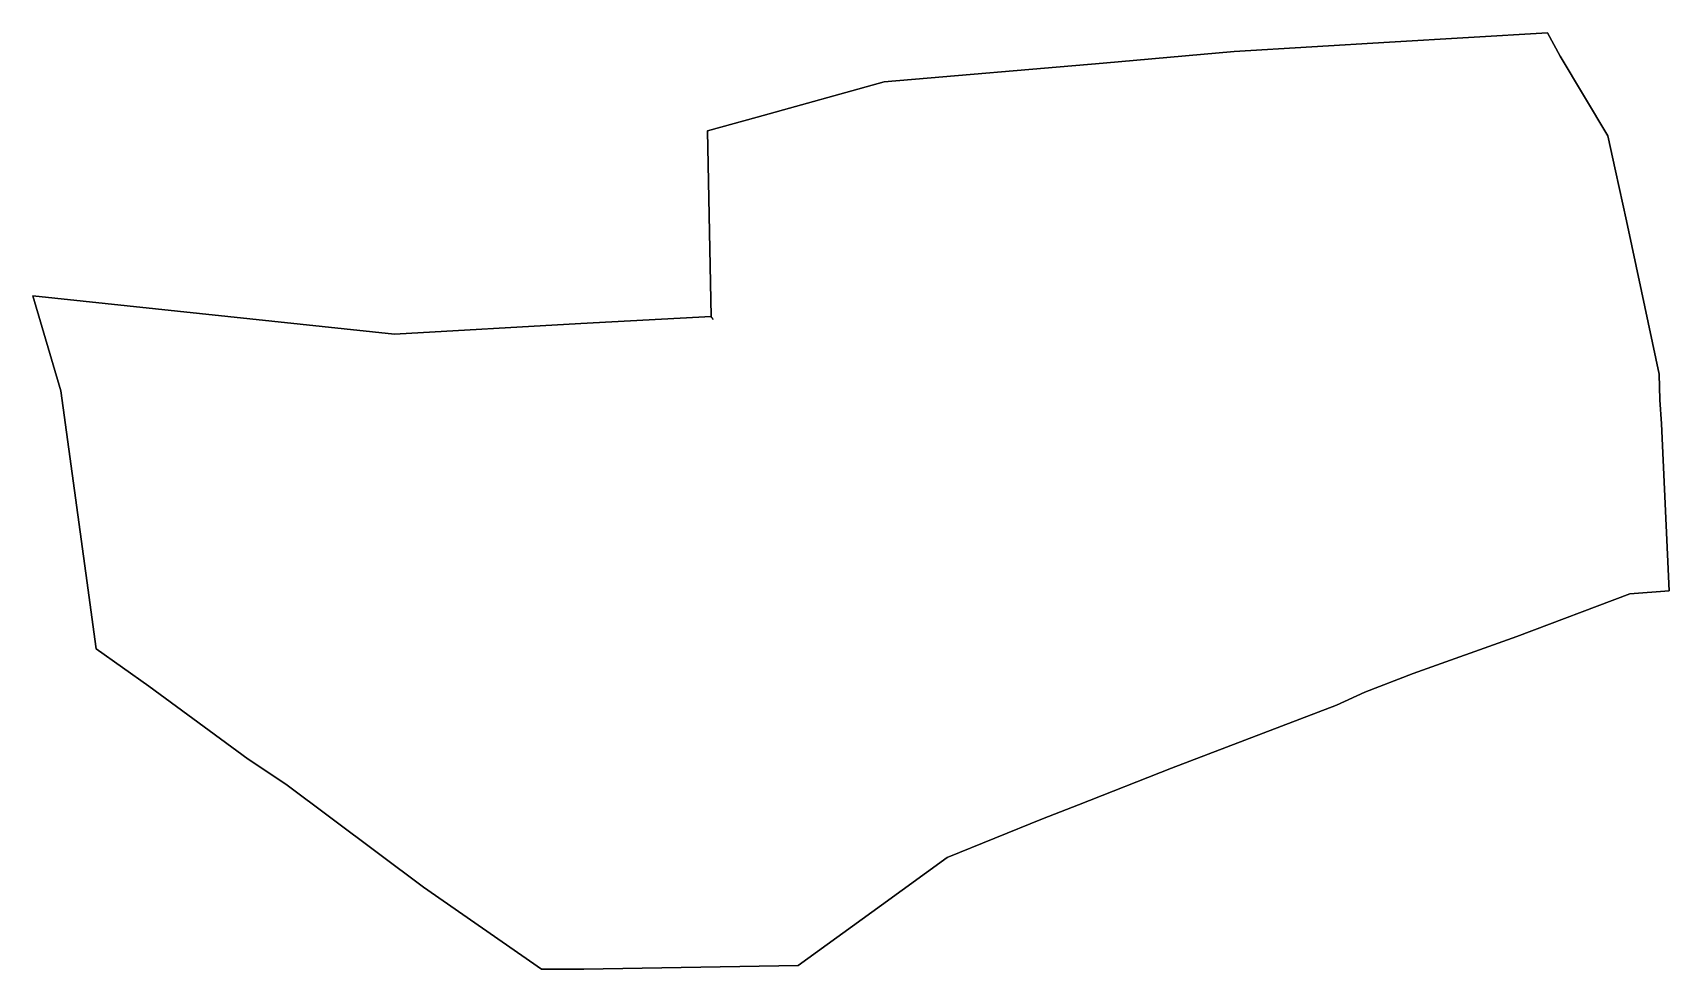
# Model space of a CAD drawing. Extents: x -81.7 to -77.84, y 42.63 to 44.84.
import ezdxf

# ---------------------------------------------------------------- set-up
doc = ezdxf.new("R2010")
doc.units = 0
doc.header["$MEASUREMENT"] = 0
doc.layers.add('GEO_', color=7, linetype='Continuous')

msp = doc.modelspace()

# ---------------------------------------------------------------- linework, layer by layer
at = {"layer": 'GEO_', "color": 7, "true_color": 0xffffff}
for p, q in [((-78.5, 44.8171), (-78.8667, 44.7951)), ((-78.5, 44.8171), (-78.8667, 44.7951)), ((-78.5, 44.8171), (-78.8667, 44.7951)), ((-78.8667, 44.7951), (-78.5, 44.8171)), ((-78.5, 44.8171), (-78.8667, 44.7951)), ((-78.5, 44.8171), (-78.8667, 44.7951)), ((-78.5, 44.8171), (-78.8667, 44.7951)), ((-78.8667, 44.7951), (-78.5, 44.8171)), ((-78.5, 44.8171), (-78.8667, 44.7951)), ((-78.5, 44.8171), (-78.8667, 44.7951)), ((-78.5, 44.8171), (-78.8667, 44.7951)), ((-78.8667, 44.7951), (-78.5, 44.8171)), ((-78.8667, 44.7951), (-78.5, 44.8171)), ((-78.8667, 44.7951), (-78.5, 44.8171)), ((-78.8667, 44.7951), (-78.5, 44.8171)), ((-78.5, 44.8171), (-78.8667, 44.7951)), ((-78.8667, 44.7951), (-78.5, 44.8171)), ((-78.8667, 44.7951), (-78.5, 44.8171)), ((-78.8667, 44.7951), (-78.5, 44.8171)), ((-78.5, 44.8171), (-78.8667, 44.7951)), ((-78.8667, 44.7951), (-78.5, 44.8171)), ((-78.8667, 44.7951), (-78.5, 44.8171)), ((-78.8667, 44.7951), (-78.5, 44.8171)), ((-78.5, 44.8171), (-78.8667, 44.7951)), ((-78.8667, 44.7951), (-78.5, 44.8171)), ((-78.8667, 44.7951), (-78.5, 44.8171)), ((-78.8667, 44.7951), (-78.5, 44.8171)), ((-78.5, 44.8171), (-78.8667, 44.7951)), ((-78.1278, 44.8391), (-78.5, 44.8171)), ((-78.1278, 44.8391), (-78.5, 44.8171)), ((-78.1278, 44.8391), (-78.5, 44.8171)), ((-78.5, 44.8171), (-78.1278, 44.8391)), ((-78.1278, 44.8391), (-78.5, 44.8171)), ((-78.1278, 44.8391), (-78.5, 44.8171)), ((-78.1278, 44.8391), (-78.5, 44.8171)), ((-78.5, 44.8171), (-78.1278, 44.8391)), ((-78.5, 44.8171), (-78.1278, 44.8391)), ((-78.5, 44.8171), (-78.1278, 44.8391)), ((-78.5, 44.8171), (-78.1278, 44.8391)), ((-78.1278, 44.8391), (-78.5, 44.8171)), ((-78.5, 44.8171), (-78.1278, 44.8391)), ((-78.5, 44.8171), (-78.1278, 44.8391)), ((-78.5, 44.8171), (-78.1278, 44.8391)), ((-78.1278, 44.8391), (-78.5, 44.8171)), ((-78.5, 44.8171), (-78.1278, 44.8391)), ((-78.5, 44.8171), (-78.1278, 44.8391)), ((-78.5, 44.8171), (-78.1278, 44.8391)), ((-78.1278, 44.8391), (-78.5, 44.8171)), ((-78.5, 44.8171), (-78.5, 44.8171)), ((-78.5, 44.8171), (-78.5, 44.8171)), ((-78.5, 44.8171), (-78.5, 44.8171)), ((-78.5, 44.8171), (-78.5, 44.8171)), ((-78.5, 44.8171), (-78.5, 44.8171)), ((-78.5, 44.8171), (-78.5, 44.8171)), ((-78.5, 44.8171), (-78.5, 44.8171)), ((-78.1278, 44.8391), (-78.1278, 44.8391)), ((-78.1278, 44.8391), (-78.1278, 44.8391)), ((-78.1278, 44.8391), (-78.0972, 44.784)), ((-78.1278, 44.8391), (-78.0972, 44.784)), ((-78.1278, 44.8391), (-78.1278, 44.8391)), ((-78.1278, 44.8391), (-78.0972, 44.784)), ((-78.0972, 44.784), (-78.1278, 44.8391)), ((-78.1278, 44.8391), (-78.0972, 44.784)), ((-78.1278, 44.8391), (-78.0972, 44.784)), ((-78.1278, 44.8391), (-78.1278, 44.8391)), ((-78.1278, 44.8391), (-78.0972, 44.784)), ((-78.0972, 44.784), (-78.1278, 44.8391)), ((-78.1278, 44.8391), (-78.0972, 44.784)), ((-78.1278, 44.8391), (-78.0972, 44.784)), ((-78.1278, 44.8391), (-78.1278, 44.8391)), ((-78.1278, 44.8391), (-78.0972, 44.784)), ((-78.0972, 44.784), (-78.1278, 44.8391)), ((-78.8667, 44.7951), (-79.175, 44.7675)), ((-78.8667, 44.7951), (-79.175, 44.7675)), ((-78.8667, 44.7951), (-79.175, 44.7675)), ((-79.175, 44.7675), (-78.8667, 44.7951)), ((-78.8667, 44.7951), (-79.175, 44.7675)), ((-78.8667, 44.7951), (-79.175, 44.7675)), ((-78.8667, 44.7951), (-79.175, 44.7675)), ((-79.175, 44.7675), (-78.8667, 44.7951)), ((-78.8667, 44.7951), (-79.175, 44.7675)), ((-78.8667, 44.7951), (-79.175, 44.7675)), ((-78.8667, 44.7951), (-79.175, 44.7675)), ((-79.175, 44.7675), (-78.8667, 44.7951)), ((-79.175, 44.7675), (-78.8667, 44.7951)), ((-79.175, 44.7675), (-78.8667, 44.7951)), ((-79.175, 44.7675), (-78.8667, 44.7951)), ((-78.8667, 44.7951), (-79.175, 44.7675)), ((-79.175, 44.7675), (-78.8667, 44.7951)), ((-79.175, 44.7675), (-78.8667, 44.7951)), ((-79.175, 44.7675), (-78.8667, 44.7951)), ((-78.8667, 44.7951), (-79.175, 44.7675)), ((-79.175, 44.7675), (-78.8667, 44.7951)), ((-79.175, 44.7675), (-78.8667, 44.7951)), ((-79.175, 44.7675), (-78.8667, 44.7951)), ((-78.8667, 44.7951), (-79.175, 44.7675)), ((-79.175, 44.7675), (-78.8667, 44.7951)), ((-79.175, 44.7675), (-78.8667, 44.7951)), ((-79.175, 44.7675), (-78.8667, 44.7951)), ((-78.8667, 44.7951), (-79.175, 44.7675)), ((-78.8667, 44.7951), (-78.8667, 44.7951)), ((-78.8667, 44.7951), (-78.8667, 44.7951)), ((-78.8667, 44.7951), (-78.8667, 44.7951)), ((-78.8667, 44.7951), (-78.8667, 44.7951)), ((-78.8667, 44.7951), (-78.8667, 44.7951)), ((-78.8667, 44.7951), (-78.8667, 44.7951)), ((-78.8667, 44.7951), (-78.8667, 44.7951)), ((-78.0972, 44.784), (-77.985, 44.5956)), ((-78.0972, 44.784), (-77.985, 44.5956)), ((-78.0972, 44.784), (-78.0972, 44.784)), ((-78.0972, 44.784), (-77.985, 44.5956)), ((-77.985, 44.5956), (-78.0972, 44.784)), ((-78.0972, 44.784), (-77.985, 44.5956)), ((-78.0972, 44.784), (-77.985, 44.5956)), ((-78.0972, 44.784), (-78.0972, 44.784)), ((-78.0972, 44.784), (-77.985, 44.5956)), ((-77.985, 44.5956), (-78.0972, 44.784)), ((-78.0972, 44.784), (-77.985, 44.5956)), ((-78.0972, 44.784), (-77.985, 44.5956)), ((-78.0972, 44.784), (-78.0972, 44.784)), ((-78.0972, 44.784), (-77.985, 44.5956)), ((-77.985, 44.5956), (-78.0972, 44.784)), ((-79.175, 44.7675), (-79.6917, 44.7235)), ((-79.175, 44.7675), (-79.6917, 44.7235)), ((-79.175, 44.7675), (-79.6917, 44.7235)), ((-79.6917, 44.7235), (-79.175, 44.7675)), ((-79.175, 44.7675), (-79.6917, 44.7235)), ((-79.175, 44.7675), (-79.6917, 44.7235)), ((-79.175, 44.7675), (-79.6917, 44.7235)), ((-79.6917, 44.7235), (-79.175, 44.7675)), ((-79.175, 44.7675), (-79.6917, 44.7235)), ((-79.175, 44.7675), (-79.6917, 44.7235)), ((-79.175, 44.7675), (-79.6917, 44.7235)), ((-79.6917, 44.7235), (-79.175, 44.7675)), ((-79.6917, 44.7235), (-79.175, 44.7675)), ((-79.6917, 44.7235), (-79.175, 44.7675)), ((-79.6917, 44.7235), (-79.175, 44.7675)), ((-79.175, 44.7675), (-79.6917, 44.7235)), ((-79.6917, 44.7235), (-79.175, 44.7675)), ((-79.6917, 44.7235), (-79.175, 44.7675)), ((-79.6917, 44.7235), (-79.175, 44.7675)), ((-79.175, 44.7675), (-79.6917, 44.7235)), ((-79.6917, 44.7235), (-79.175, 44.7675)), ((-79.6917, 44.7235), (-79.175, 44.7675)), ((-79.6917, 44.7235), (-79.175, 44.7675)), ((-79.175, 44.7675), (-79.6917, 44.7235)), ((-79.6917, 44.7235), (-79.175, 44.7675)), ((-79.6917, 44.7235), (-79.175, 44.7675)), ((-79.6917, 44.7235), (-79.175, 44.7675)), ((-79.175, 44.7675), (-79.6917, 44.7235)), ((-79.175, 44.7675), (-79.175, 44.7675)), ((-79.175, 44.7675), (-79.175, 44.7675)), ((-79.175, 44.7675), (-79.175, 44.7675)), ((-79.175, 44.7675), (-79.175, 44.7675)), ((-79.175, 44.7675), (-79.175, 44.7675)), ((-79.175, 44.7675), (-79.175, 44.7675)), ((-79.175, 44.7675), (-79.175, 44.7675)), ((-79.6917, 44.7235), (-79.9911, 44.6396)), ((-79.6917, 44.7235), (-79.9911, 44.6396)), ((-79.6917, 44.7235), (-79.9911, 44.6396)), ((-79.9911, 44.6396), (-79.6917, 44.7235)), ((-79.9911, 44.6396), (-79.6917, 44.7235)), ((-79.9911, 44.6396), (-79.6917, 44.7235)), ((-79.9911, 44.6396), (-79.6917, 44.7235)), ((-79.6917, 44.7235), (-79.9911, 44.6396)), ((-79.9911, 44.6396), (-79.6917, 44.7235)), ((-79.9911, 44.6396), (-79.6917, 44.7235)), ((-79.9911, 44.6396), (-79.6917, 44.7235)), ((-79.6917, 44.7235), (-79.9911, 44.6396)), ((-79.6917, 44.7235), (-79.6917, 44.7235)), ((-79.6917, 44.7235), (-79.6917, 44.7235)), ((-79.6917, 44.7235), (-79.6917, 44.7235)), ((-79.6917, 44.7235), (-79.6917, 44.7235)), ((-79.6917, 44.7235), (-79.6917, 44.7235)), ((-79.6917, 44.7235), (-79.6917, 44.7235)), ((-79.6917, 44.7235), (-79.6917, 44.7235)), ((-79.9911, 44.6396), (-80.1083, 44.608)), ((-79.9911, 44.6396), (-80.1083, 44.608)), ((-79.9911, 44.6396), (-80.1083, 44.608)), ((-80.1083, 44.608), (-79.9911, 44.6396)), ((-80.1083, 44.608), (-79.9911, 44.6396)), ((-80.1083, 44.608), (-79.9911, 44.6396)), ((-80.1083, 44.608), (-79.9911, 44.6396)), ((-79.9911, 44.6396), (-80.1083, 44.608)), ((-80.1083, 44.608), (-79.9911, 44.6396)), ((-80.1083, 44.608), (-79.9911, 44.6396)), ((-80.1083, 44.608), (-79.9911, 44.6396)), ((-79.9911, 44.6396), (-80.1083, 44.608)), ((-79.9911, 44.6396), (-79.9911, 44.6396)), ((-79.9911, 44.6396), (-79.9911, 44.6396)), ((-79.9911, 44.6396), (-79.9911, 44.6396)), ((-80.1083, 44.608), (-80.1, 44.1696)), ((-80.1083, 44.608), (-80.1, 44.1696)), ((-80.1083, 44.608), (-80.1083, 44.608)), ((-80.1083, 44.608), (-80.1, 44.1696)), ((-80.1, 44.1696), (-80.1083, 44.608)), ((-80.1083, 44.608), (-80.1083, 44.608)), ((-80.1, 44.1696), (-80.1083, 44.608)), ((-80.1083, 44.608), (-80.1083, 44.608)), ((-80.1083, 44.608), (-80.1, 44.1696)), ((-80.1, 44.1696), (-80.1083, 44.608)), ((-80.1083, 44.608), (-80.1083, 44.608)), ((-80.1083, 44.608), (-80.1, 44.1696)), ((-77.985, 44.5956), (-77.9669, 44.5132)), ((-77.985, 44.5956), (-77.9669, 44.5132)), ((-77.985, 44.5956), (-77.985, 44.5956)), ((-77.985, 44.5956), (-77.9669, 44.5132)), ((-77.9669, 44.5132), (-77.985, 44.5956)), ((-77.985, 44.5956), (-77.9669, 44.5132)), ((-77.985, 44.5956), (-77.9669, 44.5132)), ((-77.985, 44.5956), (-77.985, 44.5956)), ((-77.985, 44.5956), (-77.9669, 44.5132)), ((-77.9669, 44.5132), (-77.985, 44.5956)), ((-77.985, 44.5956), (-77.9669, 44.5132)), ((-77.985, 44.5956), (-77.9669, 44.5132)), ((-77.985, 44.5956), (-77.985, 44.5956)), ((-77.985, 44.5956), (-77.9669, 44.5132)), ((-77.9669, 44.5132), (-77.985, 44.5956)), ((-77.9669, 44.5132), (-77.9414, 44.3951)), ((-77.9669, 44.5132), (-77.9414, 44.3951)), ((-77.9669, 44.5132), (-77.9669, 44.5132)), ((-77.9669, 44.5132), (-77.9414, 44.3951)), ((-77.9414, 44.3951), (-77.9669, 44.5132)), ((-77.9669, 44.5132), (-77.9414, 44.3951)), ((-77.9669, 44.5132), (-77.9414, 44.3951)), ((-77.9669, 44.5132), (-77.9669, 44.5132)), ((-77.9669, 44.5132), (-77.9414, 44.3951)), ((-77.9414, 44.3951), (-77.9669, 44.5132)), ((-77.9669, 44.5132), (-77.9414, 44.3951)), ((-77.9669, 44.5132), (-77.9414, 44.3951)), ((-77.9669, 44.5132), (-77.9669, 44.5132)), ((-77.9669, 44.5132), (-77.9414, 44.3951)), ((-77.9414, 44.3951), (-77.9669, 44.5132)), ((-77.9669, 44.5132), (-77.9414, 44.3951)), ((-77.9669, 44.5132), (-77.9414, 44.3951)), ((-77.9669, 44.5132), (-77.9669, 44.5132)), ((-77.9669, 44.5132), (-77.9414, 44.3951)), ((-77.9414, 44.3951), (-77.9669, 44.5132)), ((-77.9414, 44.3951), (-77.9058, 44.2294)), ((-77.9414, 44.3951), (-77.9058, 44.2294)), ((-77.9414, 44.3951), (-77.9414, 44.3951)), ((-77.9414, 44.3951), (-77.9058, 44.2294)), ((-77.9058, 44.2294), (-77.9414, 44.3951)), ((-77.9414, 44.3951), (-77.9058, 44.2294)), ((-77.9414, 44.3951), (-77.9058, 44.2294)), ((-77.9414, 44.3951), (-77.9414, 44.3951)), ((-77.9414, 44.3951), (-77.9058, 44.2294)), ((-77.9058, 44.2294), (-77.9414, 44.3951)), ((-77.9414, 44.3951), (-77.9058, 44.2294)), ((-77.9414, 44.3951), (-77.9058, 44.2294)), ((-77.9414, 44.3951), (-77.9414, 44.3951)), ((-77.9414, 44.3951), (-77.9058, 44.2294)), ((-77.9058, 44.2294), (-77.9414, 44.3951)), ((-77.9414, 44.3951), (-77.9058, 44.2294)), ((-77.9414, 44.3951), (-77.9058, 44.2294)), ((-77.9414, 44.3951), (-77.9414, 44.3951)), ((-77.9414, 44.3951), (-77.9058, 44.2294)), ((-77.9058, 44.2294), (-77.9414, 44.3951)), ((-77.9058, 44.2294), (-77.8642, 44.0341)), ((-77.9058, 44.2294), (-77.8642, 44.0341)), ((-77.9058, 44.2294), (-77.9058, 44.2294)), ((-77.9058, 44.2294), (-77.8642, 44.0341)), ((-77.8642, 44.0341), (-77.9058, 44.2294)), ((-77.9058, 44.2294), (-77.8642, 44.0341)), ((-77.9058, 44.2294), (-77.8642, 44.0341)), ((-77.9058, 44.2294), (-77.9058, 44.2294)), ((-77.9058, 44.2294), (-77.8642, 44.0341)), ((-77.8642, 44.0341), (-77.9058, 44.2294)), ((-77.9058, 44.2294), (-77.8642, 44.0341)), ((-77.9058, 44.2294), (-77.8642, 44.0341)), ((-77.9058, 44.2294), (-77.9058, 44.2294)), ((-77.9058, 44.2294), (-77.8642, 44.0341)), ((-77.8642, 44.0341), (-77.9058, 44.2294)), ((-77.9058, 44.2294), (-77.8642, 44.0341)), ((-77.9058, 44.2294), (-77.8642, 44.0341)), ((-77.9058, 44.2294), (-77.9058, 44.2294)), ((-77.9058, 44.2294), (-77.8642, 44.0341)), ((-77.8642, 44.0341), (-77.9058, 44.2294)), ((-80.8467, 44.1284), (-81.6997, 44.2184)), ((-80.8467, 44.1284), (-81.6997, 44.2184)), ((-80.8467, 44.1284), (-81.6997, 44.2184)), ((-81.6997, 44.2184), (-81.6997, 44.2184)), ((-81.6997, 44.2184), (-80.8467, 44.1284)), ((-80.8467, 44.1284), (-81.6997, 44.2184)), ((-80.8467, 44.1284), (-81.6997, 44.2184)), ((-80.8467, 44.1284), (-81.6997, 44.2184)), ((-81.6997, 44.2184), (-81.6997, 44.2184)), ((-81.6997, 44.2184), (-80.8467, 44.1284)), ((-81.6333, 43.9948), (-81.6997, 44.2184)), ((-81.6997, 44.2184), (-80.8467, 44.1284)), ((-81.6333, 43.9948), (-81.6997, 44.2184)), ((-81.6997, 44.2184), (-80.8467, 44.1284)), ((-81.6333, 43.9948), (-81.6997, 44.2184)), ((-81.6997, 44.2184), (-81.6997, 44.2184)), ((-81.6997, 44.2184), (-81.6333, 43.9948)), ((-81.6997, 44.2184), (-80.8467, 44.1284)), ((-80.8467, 44.1284), (-81.6997, 44.2184)), ((-81.6333, 43.9948), (-81.6997, 44.2184)), ((-81.6997, 44.2184), (-80.8467, 44.1284)), ((-81.6333, 43.9948), (-81.6997, 44.2184)), ((-81.6997, 44.2184), (-80.8467, 44.1284)), ((-81.6333, 43.9948), (-81.6997, 44.2184)), ((-81.6997, 44.2184), (-81.6997, 44.2184)), ((-81.6997, 44.2184), (-81.6333, 43.9948)), ((-81.6997, 44.2184), (-80.8467, 44.1284)), ((-80.8467, 44.1284), (-81.6997, 44.2184)), ((-81.6333, 43.9948), (-81.6997, 44.2184)), ((-81.6333, 43.9948), (-81.6997, 44.2184)), ((-81.6997, 44.2184), (-80.8467, 44.1284)), ((-80.8467, 44.1284), (-81.6997, 44.2184)), ((-81.6333, 43.9948), (-81.6997, 44.2184)), ((-81.6997, 44.2184), (-81.6997, 44.2184)), ((-81.6997, 44.2184), (-81.6333, 43.9948)), ((-81.6333, 43.9948), (-81.6997, 44.2184)), ((-81.6333, 43.9948), (-81.6997, 44.2184)), ((-81.6997, 44.2184), (-80.8467, 44.1284)), ((-80.8467, 44.1284), (-81.6997, 44.2184)), ((-81.6333, 43.9948), (-81.6997, 44.2184)), ((-81.6997, 44.2184), (-81.6997, 44.2184)), ((-81.6997, 44.2184), (-81.6333, 43.9948)), ((-80.4069, 44.1532), (-80.8467, 44.1284)), ((-80.4069, 44.1532), (-80.8467, 44.1284)), ((-80.4069, 44.1532), (-80.8467, 44.1284)), ((-80.8467, 44.1284), (-80.4069, 44.1532)), ((-80.8467, 44.1284), (-80.4069, 44.1532)), ((-80.8467, 44.1284), (-80.4069, 44.1532)), ((-80.8467, 44.1284), (-80.4069, 44.1532)), ((-80.4069, 44.1532), (-80.8467, 44.1284)), ((-80.1, 44.1696), (-80.4069, 44.1532)), ((-80.1, 44.1696), (-80.4069, 44.1532)), ((-80.1, 44.1696), (-80.4069, 44.1532)), ((-80.4069, 44.1532), (-80.1, 44.1696)), ((-80.4069, 44.1532), (-80.1, 44.1696)), ((-80.4069, 44.1532), (-80.1, 44.1696)), ((-80.4069, 44.1532), (-80.1, 44.1696)), ((-80.1, 44.1696), (-80.4069, 44.1532)), ((-80.4069, 44.1532), (-80.1, 44.1696)), ((-80.4069, 44.1532), (-80.1, 44.1696)), ((-80.4069, 44.1532), (-80.1, 44.1696)), ((-80.1, 44.1696), (-80.4069, 44.1532)), ((-80.4069, 44.1532), (-80.4069, 44.1532)), ((-80.4069, 44.1532), (-80.4069, 44.1532)), ((-80.4069, 44.1532), (-80.4069, 44.1532)), ((-80.4069, 44.1532), (-80.4069, 44.1532)), ((-80.1, 44.1696), (-80.1, 44.1696)), ((-80.1, 44.1696), (-80.1, 44.1696)), ((-80.1, 44.1696), (-80.1, 44.1696)), ((-80.1, 44.1696), (-80.1, 44.1696)), ((-80.1, 44.1696), (-80.1, 44.1696)), ((-80.0981, 44.1675), (-80.1, 44.1696)), ((-80.0942, 44.1631), (-80.0981, 44.1675)), ((-80.8467, 44.1284), (-80.8467, 44.1284)), ((-80.8467, 44.1284), (-80.8467, 44.1284)), ((-80.8467, 44.1284), (-80.8467, 44.1284)), ((-80.8467, 44.1284), (-80.8467, 44.1284)), ((-80.8467, 44.1284), (-80.8467, 44.1284)), ((-80.8467, 44.1284), (-80.8467, 44.1284)), ((-77.8642, 44.0341), (-77.8625, 43.973)), ((-77.8642, 44.0341), (-77.8625, 43.973)), ((-77.8642, 44.0341), (-77.8642, 44.0341)), ((-77.8642, 44.0341), (-77.8625, 43.973)), ((-77.8625, 43.973), (-77.8642, 44.0341)), ((-77.8642, 44.0341), (-77.8625, 43.973)), ((-77.8642, 44.0341), (-77.8625, 43.973)), ((-77.8642, 44.0341), (-77.8642, 44.0341)), ((-77.8642, 44.0341), (-77.8625, 43.973)), ((-77.8625, 43.973), (-77.8642, 44.0341)), ((-77.8642, 44.0341), (-77.8625, 43.973)), ((-77.8642, 44.0341), (-77.8625, 43.973)), ((-77.8642, 44.0341), (-77.8642, 44.0341)), ((-77.8642, 44.0341), (-77.8625, 43.973)), ((-77.8625, 43.973), (-77.8642, 44.0341)), ((-77.8642, 44.0341), (-77.8625, 43.973)), ((-77.8642, 44.0341), (-77.8625, 43.973)), ((-77.8642, 44.0341), (-77.8642, 44.0341)), ((-77.8642, 44.0341), (-77.8625, 43.973)), ((-77.8625, 43.973), (-77.8642, 44.0341)), ((-81.5744, 43.5648), (-81.6333, 43.9948)), ((-81.5744, 43.5648), (-81.6333, 43.9948)), ((-81.5744, 43.5648), (-81.6333, 43.9948)), ((-81.6333, 43.9948), (-81.6333, 43.9948)), ((-81.6333, 43.9948), (-81.5744, 43.5648)), ((-81.5744, 43.5648), (-81.6333, 43.9948)), ((-81.5744, 43.5648), (-81.6333, 43.9948)), ((-81.5744, 43.5648), (-81.6333, 43.9948)), ((-81.6333, 43.9948), (-81.6333, 43.9948)), ((-81.6333, 43.9948), (-81.5744, 43.5648)), ((-81.5744, 43.5648), (-81.6333, 43.9948)), ((-81.5744, 43.5648), (-81.6333, 43.9948)), ((-81.5744, 43.5648), (-81.6333, 43.9948)), ((-81.6333, 43.9948), (-81.6333, 43.9948)), ((-81.6333, 43.9948), (-81.5744, 43.5648)), ((-81.5744, 43.5648), (-81.6333, 43.9948)), ((-81.5744, 43.5648), (-81.6333, 43.9948)), ((-81.5744, 43.5648), (-81.6333, 43.9948)), ((-81.6333, 43.9948), (-81.6333, 43.9948)), ((-81.6333, 43.9948), (-81.5744, 43.5648)), ((-77.8625, 43.973), (-77.8583, 43.9166)), ((-77.8625, 43.973), (-77.8583, 43.9166)), ((-77.8625, 43.973), (-77.8625, 43.973)), ((-77.8625, 43.973), (-77.8583, 43.9166)), ((-77.8583, 43.9166), (-77.8625, 43.973)), ((-77.8625, 43.973), (-77.8583, 43.9166)), ((-77.8625, 43.973), (-77.8583, 43.9166)), ((-77.8625, 43.973), (-77.8625, 43.973)), ((-77.8625, 43.973), (-77.8583, 43.9166)), ((-77.8583, 43.9166), (-77.8625, 43.973)), ((-77.8625, 43.973), (-77.8583, 43.9166)), ((-77.8625, 43.973), (-77.8583, 43.9166)), ((-77.8625, 43.973), (-77.8625, 43.973)), ((-77.8625, 43.973), (-77.8583, 43.9166)), ((-77.8583, 43.9166), (-77.8625, 43.973)), ((-77.8625, 43.973), (-77.8583, 43.9166)), ((-77.8625, 43.973), (-77.8583, 43.9166)), ((-77.8625, 43.973), (-77.8625, 43.973)), ((-77.8625, 43.973), (-77.8583, 43.9166)), ((-77.8583, 43.9166), (-77.8625, 43.973)), ((-77.8583, 43.9166), (-77.8403, 43.5231)), ((-77.8583, 43.9166), (-77.8403, 43.5231)), ((-77.8583, 43.9166), (-77.8583, 43.9166)), ((-77.8583, 43.9166), (-77.8403, 43.5231)), ((-77.8403, 43.5231), (-77.8583, 43.9166)), ((-77.8583, 43.9166), (-77.8403, 43.5231)), ((-77.8583, 43.9166), (-77.8403, 43.5231)), ((-77.8583, 43.9166), (-77.8583, 43.9166)), ((-77.8583, 43.9166), (-77.8403, 43.5231)), ((-77.8403, 43.5231), (-77.8583, 43.9166)), ((-77.8583, 43.9166), (-77.8403, 43.5231)), ((-77.8583, 43.9166), (-77.8403, 43.5231)), ((-77.8583, 43.9166), (-77.8583, 43.9166)), ((-77.8583, 43.9166), (-77.8403, 43.5231)), ((-77.8403, 43.5231), (-77.8583, 43.9166)), ((-77.8583, 43.9166), (-77.8403, 43.5231)), ((-77.8583, 43.9166), (-77.8403, 43.5231)), ((-77.8583, 43.9166), (-77.8583, 43.9166)), ((-77.8583, 43.9166), (-77.8583, 43.9166)), ((-81.55, 43.3857), (-81.5744, 43.5648)), ((-81.55, 43.3857), (-81.5744, 43.5648)), ((-81.55, 43.3857), (-81.5744, 43.5648)), ((-81.5744, 43.5648), (-81.5744, 43.5648)), ((-81.5744, 43.5648), (-81.55, 43.3857)), ((-81.55, 43.3857), (-81.5744, 43.5648)), ((-81.55, 43.3857), (-81.5744, 43.5648)), ((-81.55, 43.3857), (-81.5744, 43.5648)), ((-81.5744, 43.5648), (-81.5744, 43.5648)), ((-81.5744, 43.5648), (-81.55, 43.3857)), ((-81.55, 43.3857), (-81.5744, 43.5648)), ((-81.55, 43.3857), (-81.5744, 43.5648)), ((-81.55, 43.3857), (-81.5744, 43.5648)), ((-81.5744, 43.5648), (-81.5744, 43.5648)), ((-81.5744, 43.5648), (-81.55, 43.3857)), ((-81.55, 43.3857), (-81.5744, 43.5648)), ((-81.55, 43.3857), (-81.5744, 43.5648)), ((-81.55, 43.3857), (-81.5744, 43.5648)), ((-81.5744, 43.5648), (-81.5744, 43.5648)), ((-81.5744, 43.5648), (-81.55, 43.3857)), ((-77.9333, 43.5159), (-78.2, 43.4147)), ((-77.9333, 43.5159), (-78.2, 43.4147)), ((-77.9333, 43.5159), (-78.2, 43.4147)), ((-78.2, 43.4147), (-77.9333, 43.5159)), ((-77.9333, 43.5159), (-78.2, 43.4147)), ((-77.9333, 43.5159), (-78.2, 43.4147)), ((-77.9333, 43.5159), (-78.2, 43.4147)), ((-78.2, 43.4147), (-77.9333, 43.5159)), ((-77.9333, 43.5159), (-78.2, 43.4147)), ((-77.9333, 43.5159), (-78.2, 43.4147)), ((-77.9333, 43.5159), (-78.2, 43.4147)), ((-78.2, 43.4147), (-77.9333, 43.5159)), ((-77.9333, 43.5159), (-78.2, 43.4147)), ((-77.9333, 43.5159), (-78.2, 43.4147)), ((-77.9333, 43.5159), (-78.2, 43.4147)), ((-78.2, 43.4147), (-77.9333, 43.5159)), ((-77.8403, 43.5231), (-77.9333, 43.5159)), ((-77.8403, 43.5231), (-77.9333, 43.5159)), ((-77.8403, 43.5231), (-77.9333, 43.5159)), ((-77.9333, 43.5159), (-77.8403, 43.5231)), ((-77.8403, 43.5231), (-77.9333, 43.5159)), ((-77.8403, 43.5231), (-77.9333, 43.5159)), ((-77.8403, 43.5231), (-77.9333, 43.5159)), ((-77.9333, 43.5159), (-77.8403, 43.5231)), ((-77.8403, 43.5231), (-77.9333, 43.5159)), ((-77.8403, 43.5231), (-77.9333, 43.5159)), ((-77.8403, 43.5231), (-77.9333, 43.5159)), ((-77.9333, 43.5159), (-77.8403, 43.5231)), ((-77.8403, 43.5231), (-77.9333, 43.5159)), ((-77.8403, 43.5231), (-77.9333, 43.5159)), ((-77.8403, 43.5231), (-77.9333, 43.5159)), ((-77.9333, 43.5159), (-77.8403, 43.5231)), ((-77.9333, 43.5159), (-77.9333, 43.5159)), ((-77.9333, 43.5159), (-77.9333, 43.5159)), ((-77.9333, 43.5159), (-77.9333, 43.5159)), ((-77.9333, 43.5159), (-77.9333, 43.5159)), ((-77.8403, 43.5231), (-77.8403, 43.5231)), ((-77.8403, 43.5231), (-77.8403, 43.5231)), ((-77.8403, 43.5231), (-77.8403, 43.5231)), ((-77.8403, 43.5231), (-77.8403, 43.5231)), ((-77.8403, 43.5231), (-77.8403, 43.5231)), ((-81.4261, 43.2976), (-81.55, 43.3857)), ((-81.4261, 43.2976), (-81.55, 43.3857)), ((-81.4261, 43.2976), (-81.55, 43.3857)), ((-81.55, 43.3857), (-81.55, 43.3857)), ((-81.55, 43.3857), (-81.4261, 43.2976)), ((-81.4261, 43.2976), (-81.55, 43.3857)), ((-81.4261, 43.2976), (-81.55, 43.3857)), ((-81.4261, 43.2976), (-81.55, 43.3857)), ((-81.55, 43.3857), (-81.55, 43.3857)), ((-81.55, 43.3857), (-81.4261, 43.2976)), ((-81.4261, 43.2976), (-81.55, 43.3857)), ((-81.4261, 43.2976), (-81.55, 43.3857)), ((-81.4261, 43.2976), (-81.55, 43.3857)), ((-81.55, 43.3857), (-81.55, 43.3857)), ((-81.55, 43.3857), (-81.4261, 43.2976)), ((-81.4261, 43.2976), (-81.55, 43.3857)), ((-81.4261, 43.2976), (-81.55, 43.3857)), ((-81.4261, 43.2976), (-81.55, 43.3857)), ((-81.55, 43.3857), (-81.55, 43.3857)), ((-81.55, 43.3857), (-81.4261, 43.2976)), ((-78.2, 43.4147), (-78.4444, 43.328)), ((-78.2, 43.4147), (-78.4444, 43.328)), ((-78.2, 43.4147), (-78.4444, 43.328)), ((-78.4444, 43.328), (-78.2, 43.4147)), ((-78.2, 43.4147), (-78.4444, 43.328)), ((-78.2, 43.4147), (-78.4444, 43.328)), ((-78.2, 43.4147), (-78.4444, 43.328)), ((-78.4444, 43.328), (-78.2, 43.4147)), ((-78.2, 43.4147), (-78.4444, 43.328)), ((-78.2, 43.4147), (-78.4444, 43.328)), ((-78.2, 43.4147), (-78.4444, 43.328)), ((-78.4444, 43.328), (-78.2, 43.4147)), ((-78.2, 43.4147), (-78.4444, 43.328)), ((-78.2, 43.4147), (-78.4444, 43.328)), ((-78.2, 43.4147), (-78.4444, 43.328)), ((-78.4444, 43.328), (-78.2, 43.4147)), ((-78.2, 43.4147), (-78.2, 43.4147)), ((-78.2, 43.4147), (-78.2, 43.4147)), ((-78.2, 43.4147), (-78.2, 43.4147)), ((-78.2, 43.4147), (-78.2, 43.4147)), ((-78.4444, 43.328), (-78.5583, 43.2839)), ((-78.4444, 43.328), (-78.5583, 43.2839)), ((-78.4444, 43.328), (-78.5583, 43.2839)), ((-78.5583, 43.2839), (-78.4444, 43.328)), ((-78.4444, 43.328), (-78.5583, 43.2839)), ((-78.4444, 43.328), (-78.5583, 43.2839)), ((-78.4444, 43.328), (-78.5583, 43.2839)), ((-78.5583, 43.2839), (-78.4444, 43.328)), ((-78.4444, 43.328), (-78.5583, 43.2839)), ((-78.4444, 43.328), (-78.5583, 43.2839)), ((-78.4444, 43.328), (-78.5583, 43.2839)), ((-78.5583, 43.2839), (-78.4444, 43.328)), ((-78.4444, 43.328), (-78.5583, 43.2839)), ((-78.4444, 43.328), (-78.5583, 43.2839)), ((-78.4444, 43.328), (-78.5583, 43.2839)), ((-78.5583, 43.2839), (-78.4444, 43.328)), ((-78.4444, 43.328), (-78.4444, 43.328)), ((-78.4444, 43.328), (-78.4444, 43.328)), ((-78.4444, 43.328), (-78.4444, 43.328)), ((-78.4444, 43.328), (-78.4444, 43.328)), ((-81.1917, 43.126), (-81.4261, 43.2976)), ((-81.1917, 43.126), (-81.4261, 43.2976)), ((-81.1917, 43.126), (-81.4261, 43.2976)), ((-81.4261, 43.2976), (-81.4261, 43.2976)), ((-81.4261, 43.2976), (-81.1917, 43.126)), ((-81.1917, 43.126), (-81.4261, 43.2976)), ((-81.1917, 43.126), (-81.4261, 43.2976)), ((-81.1917, 43.126), (-81.4261, 43.2976)), ((-81.4261, 43.2976), (-81.4261, 43.2976)), ((-81.4261, 43.2976), (-81.1917, 43.126)), ((-81.1917, 43.126), (-81.4261, 43.2976)), ((-81.1917, 43.126), (-81.4261, 43.2976)), ((-81.1917, 43.126), (-81.4261, 43.2976)), ((-81.4261, 43.2976), (-81.4261, 43.2976)), ((-81.4261, 43.2976), (-81.1917, 43.126)), ((-81.1917, 43.126), (-81.4261, 43.2976)), ((-81.1917, 43.126), (-81.4261, 43.2976)), ((-81.1917, 43.126), (-81.4261, 43.2976)), ((-81.4261, 43.2976), (-81.4261, 43.2976)), ((-81.4261, 43.2976), (-81.1917, 43.126)), ((-78.5583, 43.2839), (-78.6247, 43.2529)), ((-78.5583, 43.2839), (-78.6247, 43.2529)), ((-78.5583, 43.2839), (-78.6247, 43.2529)), ((-78.6247, 43.2529), (-78.5583, 43.2839)), ((-78.5583, 43.2839), (-78.6247, 43.2529)), ((-78.5583, 43.2839), (-78.6247, 43.2529)), ((-78.5583, 43.2839), (-78.6247, 43.2529)), ((-78.6247, 43.2529), (-78.5583, 43.2839)), ((-78.5583, 43.2839), (-78.6247, 43.2529)), ((-78.5583, 43.2839), (-78.6247, 43.2529)), ((-78.5583, 43.2839), (-78.6247, 43.2529)), ((-78.6247, 43.2529), (-78.5583, 43.2839)), ((-78.5583, 43.2839), (-78.6247, 43.2529)), ((-78.5583, 43.2839), (-78.6247, 43.2529)), ((-78.5583, 43.2839), (-78.6247, 43.2529)), ((-78.6247, 43.2529), (-78.5583, 43.2839)), ((-78.5583, 43.2839), (-78.5583, 43.2839)), ((-78.5583, 43.2839), (-78.5583, 43.2839)), ((-78.5583, 43.2839), (-78.5583, 43.2839)), ((-78.5583, 43.2839), (-78.5583, 43.2839)), ((-78.6247, 43.2529), (-79.0139, 43.1044)), ((-78.6247, 43.2529), (-79.0139, 43.1044)), ((-78.6247, 43.2529), (-79.0139, 43.1044)), ((-79.0139, 43.1044), (-78.6247, 43.2529)), ((-78.6247, 43.2529), (-79.0139, 43.1044)), ((-78.6247, 43.2529), (-79.0139, 43.1044)), ((-78.6247, 43.2529), (-79.0139, 43.1044)), ((-79.0139, 43.1044), (-78.6247, 43.2529)), ((-78.6247, 43.2529), (-79.0139, 43.1044)), ((-78.6247, 43.2529), (-79.0139, 43.1044)), ((-78.6247, 43.2529), (-79.0139, 43.1044)), ((-79.0139, 43.1044), (-78.6247, 43.2529)), ((-78.6247, 43.2529), (-78.6247, 43.2529)), ((-78.6247, 43.2529), (-78.6247, 43.2529)), ((-78.6247, 43.2529), (-78.6247, 43.2529)), ((-78.6247, 43.2529), (-78.6247, 43.2529)), ((-81.1917, 43.126), (-81.1917, 43.126)), ((-81.1917, 43.126), (-81.1917, 43.126)), ((-81.1028, 43.0666), (-81.1917, 43.126)), ((-81.1028, 43.0666), (-81.1917, 43.126)), ((-81.1028, 43.0666), (-81.1917, 43.126)), ((-81.1917, 43.126), (-81.1917, 43.126)), ((-81.1917, 43.126), (-81.1028, 43.0666)), ((-81.1028, 43.0666), (-81.1917, 43.126)), ((-81.1028, 43.0666), (-81.1917, 43.126)), ((-81.1028, 43.0666), (-81.1917, 43.126)), ((-81.1917, 43.126), (-81.1917, 43.126)), ((-81.1917, 43.126), (-81.1028, 43.0666)), ((-79.0139, 43.1044), (-79.2333, 43.018)), ((-79.0139, 43.1044), (-79.2333, 43.018)), ((-79.0139, 43.1044), (-79.2333, 43.018)), ((-79.2333, 43.018), (-79.0139, 43.1044)), ((-79.0139, 43.1044), (-79.2333, 43.018)), ((-79.0139, 43.1044), (-79.2333, 43.018)), ((-79.0139, 43.1044), (-79.2333, 43.018)), ((-79.2333, 43.018), (-79.0139, 43.1044)), ((-79.0139, 43.1044), (-79.0139, 43.1044)), ((-79.0139, 43.1044), (-79.0139, 43.1044)), ((-79.0139, 43.1044), (-79.0139, 43.1044)), ((-79.0139, 43.1044), (-79.0139, 43.1044)), ((-79.0139, 43.1044), (-79.0139, 43.1044)), ((-80.7778, 42.8239), (-81.1028, 43.0666)), ((-80.7778, 42.8239), (-81.1028, 43.0666)), ((-80.7778, 42.8239), (-81.1028, 43.0666)), ((-81.1028, 43.0666), (-81.1028, 43.0666)), ((-81.1028, 43.0666), (-80.7778, 42.8239)), ((-80.7778, 42.8239), (-81.1028, 43.0666)), ((-80.7778, 42.8239), (-81.1028, 43.0666)), ((-80.7778, 42.8239), (-81.1028, 43.0666)), ((-81.1028, 43.0666), (-81.1028, 43.0666)), ((-81.1028, 43.0666), (-80.7778, 42.8239)), ((-80.7778, 42.8239), (-81.1028, 43.0666)), ((-80.7778, 42.8239), (-81.1028, 43.0666)), ((-80.7778, 42.8239), (-81.1028, 43.0666)), ((-81.1028, 43.0666), (-81.1028, 43.0666)), ((-81.1028, 43.0666), (-80.7778, 42.8239)), ((-81.1028, 43.0666), (-81.1028, 43.0666)), ((-81.1028, 43.0666), (-81.1028, 43.0666)), ((-79.2333, 43.018), (-79.3181, 42.9849)), ((-79.2333, 43.018), (-79.3181, 42.9849)), ((-79.2333, 43.018), (-79.3181, 42.9849)), ((-79.3181, 42.9849), (-79.2333, 43.018)), ((-79.2333, 43.018), (-79.3181, 42.9849)), ((-79.2333, 43.018), (-79.3181, 42.9849)), ((-79.2333, 43.018), (-79.3181, 42.9849)), ((-79.3181, 42.9849), (-79.2333, 43.018)), ((-79.2333, 43.018), (-79.2333, 43.018)), ((-79.2333, 43.018), (-79.2333, 43.018)), ((-79.3181, 42.9849), (-79.5431, 42.8939)), ((-79.3181, 42.9849), (-79.5431, 42.8939)), ((-79.3181, 42.9849), (-79.5431, 42.8939)), ((-79.5431, 42.8939), (-79.3181, 42.9849)), ((-79.3181, 42.9849), (-79.5431, 42.8939)), ((-79.3181, 42.9849), (-79.5431, 42.8939)), ((-79.3181, 42.9849), (-79.5431, 42.8939)), ((-79.5431, 42.8939), (-79.3181, 42.9849)), ((-79.3181, 42.9849), (-79.3181, 42.9849)), ((-79.3181, 42.9849), (-79.3181, 42.9849)), ((-79.5431, 42.8939), (-79.6983, 42.7812)), ((-79.5431, 42.8939), (-79.6983, 42.7812)), ((-79.5431, 42.8939), (-79.6983, 42.7812)), ((-79.6983, 42.7812), (-79.5431, 42.8939)), ((-79.5431, 42.8939), (-79.6983, 42.7812)), ((-79.5431, 42.8939), (-79.6983, 42.7812)), ((-79.5431, 42.8939), (-79.6983, 42.7812)), ((-79.6983, 42.7812), (-79.5431, 42.8939)), ((-79.5431, 42.8939), (-79.5431, 42.8939)), ((-79.5431, 42.8939), (-79.5431, 42.8939)), ((-80.5, 42.6302), (-80.7778, 42.8239)), ((-80.5, 42.6302), (-80.7778, 42.8239)), ((-80.5, 42.6302), (-80.7778, 42.8239)), ((-80.7778, 42.8239), (-80.7778, 42.8239)), ((-80.7778, 42.8239), (-80.5, 42.6302)), ((-80.5, 42.6302), (-80.7778, 42.8239)), ((-80.5, 42.6302), (-80.7778, 42.8239)), ((-80.5, 42.6302), (-80.7778, 42.8239)), ((-80.7778, 42.8239), (-80.7778, 42.8239)), ((-80.7778, 42.8239), (-80.5, 42.6302)), ((-80.5, 42.6302), (-80.7778, 42.8239)), ((-80.5, 42.6302), (-80.7778, 42.8239)), ((-80.5, 42.6302), (-80.7778, 42.8239)), ((-80.7778, 42.8239), (-80.7778, 42.8239)), ((-80.7778, 42.8239), (-80.5, 42.6302)), ((-79.6983, 42.7812), (-79.8944, 42.6392)), ((-79.6983, 42.7812), (-79.8944, 42.6392)), ((-79.6983, 42.7812), (-79.8944, 42.6392)), ((-79.8944, 42.6392), (-79.6983, 42.7812)), ((-79.6983, 42.7812), (-79.8944, 42.6392)), ((-79.6983, 42.7812), (-79.8944, 42.6392)), ((-79.6983, 42.7812), (-79.8944, 42.6392)), ((-79.8944, 42.6392), (-79.6983, 42.7812)), ((-79.6983, 42.7812), (-79.8944, 42.6392)), ((-79.6983, 42.7812), (-79.8944, 42.6392)), ((-79.6983, 42.7812), (-79.8944, 42.6392)), ((-79.8944, 42.6392), (-79.6983, 42.7812)), ((-79.6983, 42.7812), (-79.6983, 42.7812)), ((-79.6983, 42.7812), (-79.6983, 42.7812)), ((-79.6983, 42.7812), (-79.6983, 42.7812)), ((-80.4, 42.6302), (-80.5, 42.6302)), ((-80.4, 42.6302), (-80.5, 42.6302)), ((-80.4, 42.6302), (-80.5, 42.6302)), ((-80.5, 42.6302), (-80.5, 42.6302)), ((-80.5, 42.6302), (-80.4, 42.6302)), ((-80.4, 42.6302), (-80.5, 42.6302)), ((-80.4, 42.6302), (-80.5, 42.6302)), ((-80.4, 42.6302), (-80.5, 42.6302)), ((-80.5, 42.6302), (-80.5, 42.6302)), ((-80.5, 42.6302), (-80.4, 42.6302)), ((-80.4, 42.6302), (-80.5, 42.6302)), ((-80.4, 42.6302), (-80.5, 42.6302)), ((-80.4, 42.6302), (-80.5, 42.6302)), ((-80.5, 42.6302), (-80.5, 42.6302)), ((-80.5, 42.6302), (-80.4, 42.6302)), ((-79.8944, 42.6392), (-80.4, 42.6302)), ((-79.8944, 42.6392), (-80.4, 42.6302)), ((-79.8944, 42.6392), (-80.4, 42.6302)), ((-80.4, 42.6302), (-79.8944, 42.6392)), ((-79.8944, 42.6392), (-80.4, 42.6302)), ((-79.8944, 42.6392), (-80.4, 42.6302)), ((-79.8944, 42.6392), (-80.4, 42.6302)), ((-80.4, 42.6302), (-79.8944, 42.6392)), ((-79.8944, 42.6392), (-80.4, 42.6302)), ((-79.8944, 42.6392), (-80.4, 42.6302)), ((-79.8944, 42.6392), (-80.4, 42.6302)), ((-80.4, 42.6302), (-79.8944, 42.6392)), ((-80.4, 42.6302), (-80.4, 42.6302)), ((-80.4, 42.6302), (-80.4, 42.6302)), ((-80.4, 42.6302), (-80.4, 42.6302)), ((-79.8944, 42.6392), (-79.8944, 42.6392)), ((-79.8944, 42.6392), (-79.8944, 42.6392)), ((-79.8944, 42.6392), (-79.8944, 42.6392))]:
    msp.add_line(p, q, dxfattribs=at)

doc.saveas('drawing.dxf')
